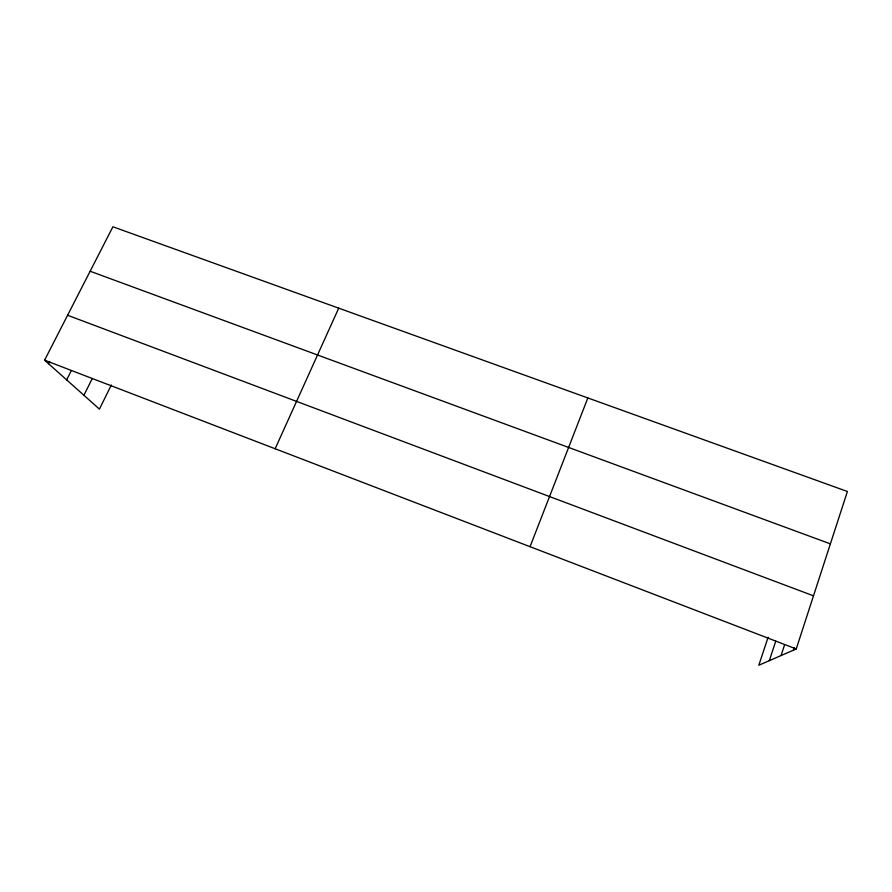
<?xml version="1.0" encoding="UTF-8"?>
<svg xmlns="http://www.w3.org/2000/svg" width="892" height="892" viewBox="0 0 892 892"><rect width="100%" height="100%" fill="white"/><g stroke="black" fill="none" stroke-linecap="round" stroke-linejoin="round"><path stroke-width="1.34" d="M793.512 650.145L794.281 647.793M768.112 637.245L758.836 665.22L796.233 648.963L847.4 491.492L112.905 226.78L44.6 360.178L99.413 409.116L111.344 384.987M781.058 655.564L784.391 645.395M769.317 660.671L775.728 641.225M530.049 546.696L587.85 397.943M275.149 448.754L338.715 308.153M83.915 395.279L92.244 378.609M66.666 379.88L71.048 371.217M48.536 363.691L49.684 361.45M90.137 271.235L830.385 543.864M67.602 315.266L813.493 595.834M44.6 360.178L796.233 648.963"/></g></svg>
